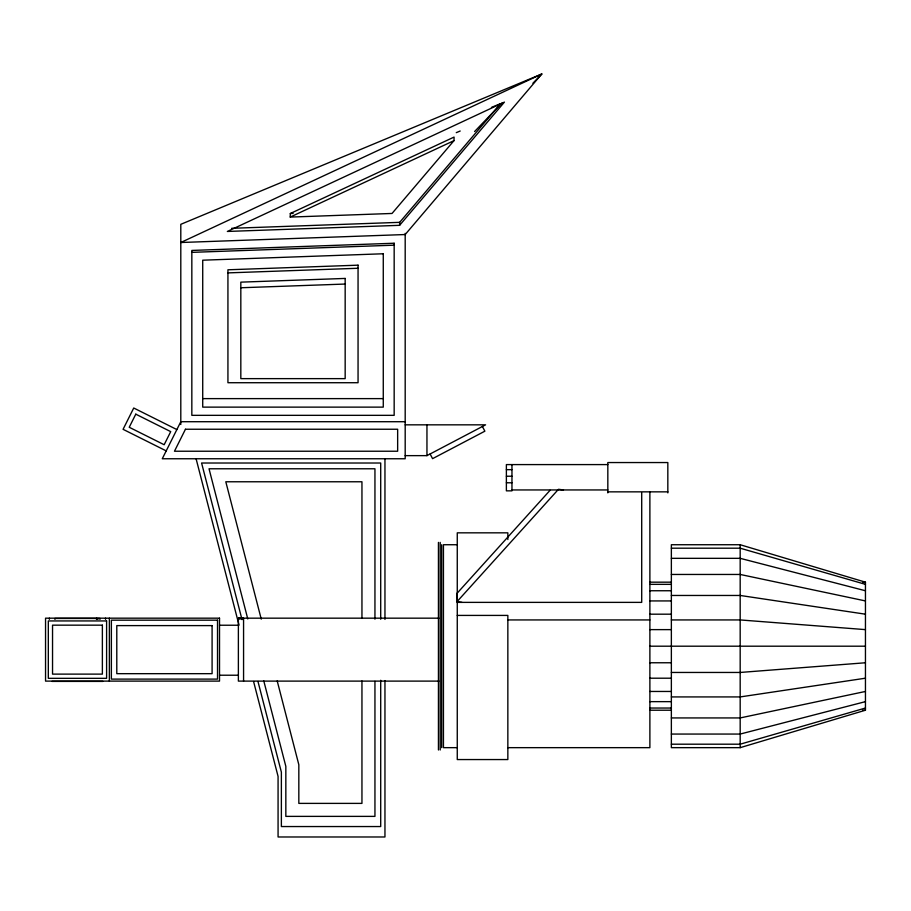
<?xml version="1.0" encoding="UTF-8"?>
<svg xmlns="http://www.w3.org/2000/svg" width="911" height="911" viewBox="0 0 911 911"><rect width="100%" height="100%" fill="white"/><g stroke="black" fill="none" stroke-linecap="round" stroke-linejoin="round"><path stroke-width="1.37" d="M290.233 217.08L290.313 213.516L454.077 137.071L453.997 140.636L392.037 213.459L290.233 217.08L453.997 140.636M399.599 225.324L504.432 102.1L227.351 231.451L399.599 225.324L399.667 222.341L498.977 105.596M641.708 492.794L641.708 602.376L457.265 602.376L456.969 593.414L550.085 490.277M474.563 131.571L501.915 103.057M532.912 83.231L541.749 74.019L180.799 224.322L180.799 424.458M405.19 455.637L426.952 455.637L485.574 424.833L405.19 424.833M491.439 107.418L500.606 103.603M456.274 132.653L460.203 131.013M740.176 747.658L865.45 710.216L865.45 582.175L740.176 544.732L671.361 544.732L671.361 747.658L740.176 747.658L740.176 544.732M865.45 708.041L740.176 744.196L671.361 744.196M865.45 701.641L740.176 734.061L671.361 734.061M865.45 691.46L740.176 717.936L671.361 717.936M865.45 678.205L740.176 696.926L671.361 696.926M865.45 662.764L740.176 672.455L671.361 672.455M290.313 213.516L293.137 213.413M231.645 228.308L399.667 222.341M191.834 252.358L394.167 245.173M227.932 272.89L358.057 268.267M240.823 287.762L345.167 284.05M202.72 398.619L383.269 398.619M405.19 421.713L180.799 421.713L162.272 458.757L405.19 458.757L405.19 233.364M607.831 464.587L506.379 464.587L506.379 490.847L511.959 490.847L511.959 464.587M506.379 469.655L511.959 469.655M506.379 476.225L511.959 476.225M506.379 482.784L511.959 482.784M511.959 489.947L607.831 489.947M607.831 491.849L667.831 491.849M457.265 544.732L443.441 544.732L443.441 747.658L457.265 747.658M671.361 548.194L740.176 548.194L865.45 584.35M671.361 558.329L740.176 558.329L865.45 590.749M671.361 574.454L740.176 574.454L865.45 600.93M649.885 582.175L671.361 582.175M862.637 582.175L865.45 582.175M649.885 584.35L671.361 584.35M649.885 590.749L671.361 590.749M671.361 595.464L740.176 595.464L865.45 614.185M649.885 600.93L671.361 600.93M649.885 614.185L671.361 614.185M457.265 615.415L507.848 615.415L507.848 759.558L457.265 759.558L457.265 532.833L507.848 532.833L507.848 539.528M438.943 618.17L238.375 618.17L238.375 681.109L438.943 681.109M238.955 618.467L242.986 618.467M507.848 619.935L649.885 619.935M671.361 619.935L740.176 619.935L865.45 629.626M219.517 625.231L238.375 625.231M649.885 629.626L671.361 629.626M649.885 646.195L865.45 646.195M649.885 662.764L671.361 662.764M219.517 675.222L238.375 675.222M649.885 678.205L671.361 678.205M51.95 681.405L102.966 681.405M649.885 691.46L671.361 691.46M649.885 701.641L671.361 701.641M649.885 708.041L671.361 708.041M649.885 710.216L671.361 710.216M862.637 710.216L865.45 710.216M507.848 747.658L649.885 747.658L649.885 492.031M563.476 489.947L558.477 489.287L456.969 601.715L461.968 602.376M176.871 429.582L133.735 408.014L123.076 429.32L166.212 450.888M482.409 426.496L484.868 431.188L432.577 458.654L430.106 453.974M456.969 593.414L457.265 594.074M261.252 619.138L225.803 481.771L361.952 481.771L361.952 618.387M277.206 680.95L298.831 764.739L298.831 803.388L361.952 803.388L361.952 681.007M247.781 618.956L209.029 468.778L374.945 468.778L374.945 619.173M263.791 680.961L285.838 766.39L285.838 816.381L374.945 816.381L374.945 681.36M242.019 619.639L201.593 463.016L380.707 463.016L380.707 619.229M257.972 681.474L281.374 772.152L281.374 826.55L380.707 826.55L380.707 680.289M196.093 458.757L239.035 625.151M253.588 681.53L278.071 776.4L278.071 836.981L384.954 836.981L384.954 680.574M667.831 492.885L667.831 462.549L607.831 462.549L607.831 492.885M441.676 544.732L441.676 747.658M440.207 542.398L440.207 749.992M438.442 542.398L438.442 749.992M426.952 424.833L426.952 455.637M384.954 458.757L384.954 619.434M243.567 618.17L243.567 681.109M243.157 618.17L243.157 618.763L238.739 618.763L238.739 618.17M243.032 618.17L242.93 618.763M239.012 618.17L238.91 618.763M109.366 618.17L109.366 681.109M105.551 618.17L105.551 619.343M100.016 619.343L100.016 618.467L54.899 618.467L54.899 619.343M97.819 618.467L97.819 619.343M96.498 618.17L96.498 619.343M49.365 618.17L49.365 619.343M135.785 414.163L129.225 427.27L164.162 444.739L170.71 431.632L135.785 414.163M185.457 429.24L174.468 451.23L397.651 451.23L397.651 429.24L185.457 429.24M541.749 74.019L405.19 234.537L180.799 242.508L541.749 74.019M394.167 243.237L191.834 250.434L191.834 415.336L394.167 415.336L394.167 243.237M383.269 253.77L202.72 260.193L202.72 407.126L383.269 407.126L383.269 253.77M358.057 265.169L227.932 269.793L227.932 382.722L358.057 382.722L358.057 265.169M345.167 278.436L240.823 282.148L240.823 378.634L345.167 378.634L345.167 278.436M219.517 618.17L45.55 618.17L45.55 681.109L219.517 681.109L219.517 618.17M217.524 620.175L111.37 620.175L111.37 679.105L217.524 679.105L217.524 620.175M106.598 620.938L48.317 620.938L48.317 678.331L106.598 678.331L106.598 620.938M102.374 625.162L52.542 625.162L52.542 674.117L102.374 674.117L102.374 625.162M212.092 625.606L116.79 625.606L116.79 673.673L212.092 673.673L212.092 625.606"/></g></svg>
